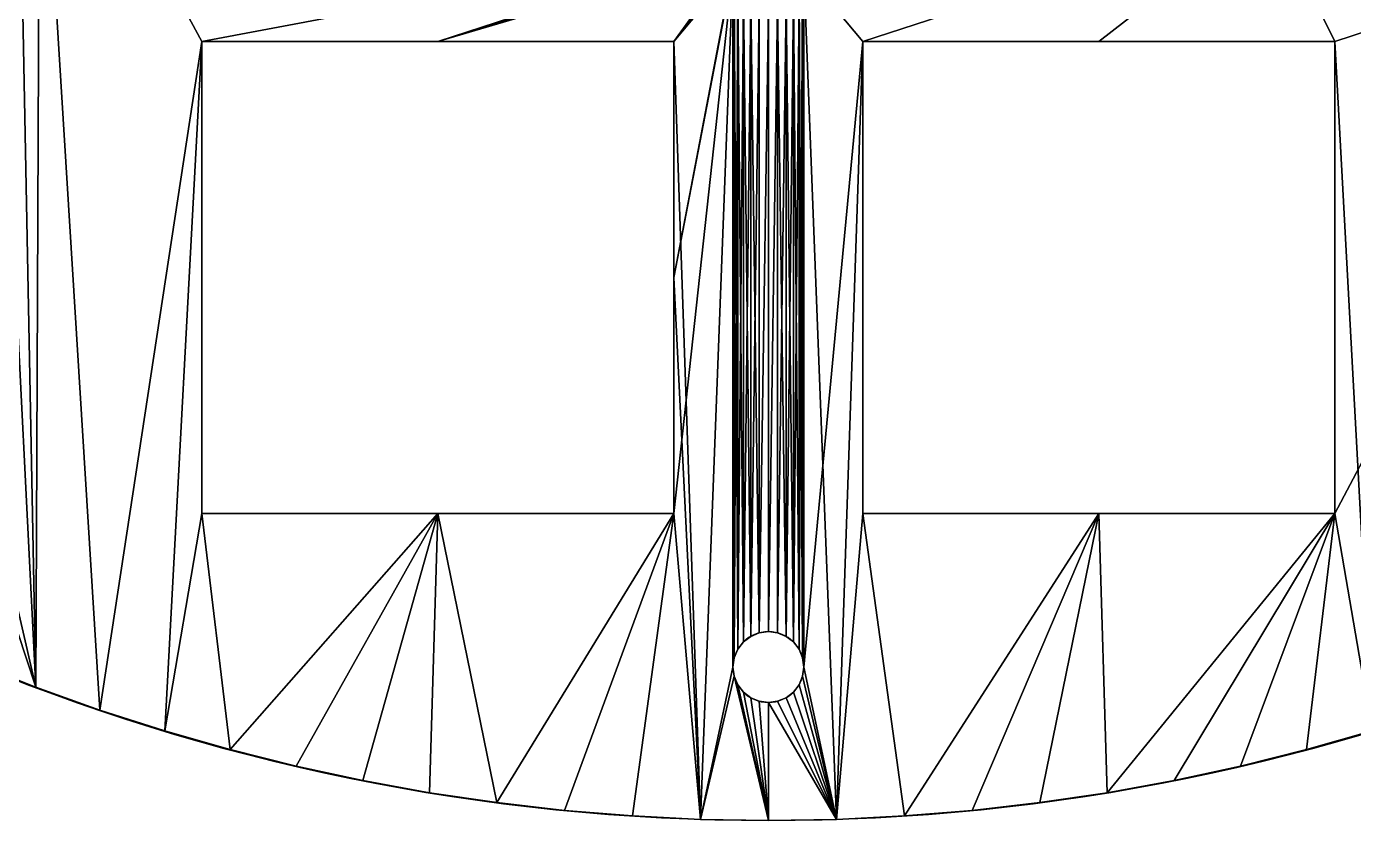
# Model space of a CAD drawing. Extents: x -88 to 88, y -88 to 88.
# Drawn here: x -31.4 to 24.8, y -88.1 to -54.5 of the extents above; entities that cross this region are included whole.
import ezdxf

# ---------------------------------------------------------------- set-up
doc = ezdxf.new("R2010")
doc.units = 0
doc.header["$MEASUREMENT"] = 0
doc.layers.get('0').update_dxf_attribs({"color": 13, "linetype": 'CONTINUOUS'})

# ---------------------------------------------------------------- blocks, each defined once
blk = doc.blocks.new('FUFO_S-1')
for p, q in [((64.1, 13), (64.1, 33)), ((64.1, 33), (64.1, 33, 2)), ((64.1, 13, 2), (64.1, 33, 2)), ((64.1, 33), (74.1, 33)), ((64.1, 33, 2), (74.1, 33, 2)), ((74.1, 33), (74.1, 33, 2)), ((84.1, 33, 2), (74.1, 33, 2)), ((84.1, 33), (74.1, 33)), ((84.1, 33, 2), (84.1, 23, 2)), ((84.1, 33), (84.1, 33, 2)), ((84.1, 33), (84.1, 23)), ((92.1, 33), (92.1, 33, 2)), ((92.1, 33, 2), (92.1, 13, 2)), ((92.1, 33), (92.1, 13)), ((92.1, 33, 2), (102.1, 33, 2)), ((92.1, 33), (102.1, 33)), ((102.1, 33, 2), (112.1, 33, 2)), ((102.1, 33), (102.1, 33, 2)), ((102.1, 33), (112.1, 33)), ((112.1, 33), (112.1, 13)), ((112.1, 33, 2), (112.1, 13, 2)), ((112.1, 33), (112.1, 33, 2)), ((84.1, 23, 2), (84.1, 23)), ((84.1, 23, 2), (84.1, 13, 2)), ((84.1, 23), (84.1, 13)), ((64.1, 13), (64.1, 13, 2)), ((74.1, 13, 2), (64.1, 13, 2)), ((74.1, 13), (64.1, 13)), ((74.1, 13), (74.1, 13, 2)), ((84.1, 13, 2), (74.1, 13, 2)), ((84.1, 13), (74.1, 13)), ((84.1, 13), (84.1, 13, 2)), ((92.1, 13), (92.1, 13, 2)), ((92.1, 13, 2), (102.1, 13, 2)), ((92.1, 13), (102.1, 13)), ((112.1, 13), (102.1, 13)), ((102.1, 13), (102.1, 13, 2)), ((112.1, 13, 2), (102.1, 13, 2)), ((112.1, 13), (112.1, 13, 2)), ((87.712, 7.949), (87.712, 7.949, 2)), ((88.1, 8), (88.1, 8, 2)), ((88.488, 7.949), (88.488, 7.949, 2)), ((87.039, 7.561), (87.039, 7.561, 2)), ((87.35, 7.799), (87.35, 7.799, 2)), ((88.85, 7.799), (88.85, 7.799, 2)), ((89.161, 7.561), (89.161, 7.561, 2)), ((86.651, 6.888), (86.651, 6.888, 2)), ((86.801, 7.25), (86.801, 7.25, 2)), ((89.399, 7.25), (89.399, 7.25, 2)), ((89.549, 6.888), (89.549, 6.888, 2)), ((86.6, 6.5), (86.6, 6.5, 2)), ((89.6, 6.5), (89.6, 6.5, 2)), ((57.067, 5.647), (57.067, 5.647, 2)), ((86.651, 6.112), (86.651, 6.112, 2)), ((86.801, 5.75), (86.801, 5.75, 2)), ((89.399, 5.75), (89.399, 5.75, 2)), ((89.549, 6.112), (89.549, 6.112, 2)), ((87.039, 5.439), (87.039, 5.439, 2)), ((87.35, 5.201), (87.35, 5.201, 2)), ((88.85, 5.201), (88.85, 5.201, 2)), ((89.161, 5.439), (89.161, 5.439, 2)), ((59.781, 4.675), (59.781, 4.675, 2)), ((87.712, 5.051), (87.712, 5.051, 2)), ((88.1, 5), (88.1, 5, 2)), ((88.488, 5.051), (88.488, 5.051, 2)), ((62.526, 3.794), (62.526, 3.794, 2)), ((65.298, 3.002), (65.298, 3.002, 2)), ((110.902, 3.002), (110.902, 3.002, 2)), ((68.095, 2.301), (68.095, 2.301, 2)), ((108.105, 2.301), (108.105, 2.301, 2)), ((70.913, 1.693), (70.913, 1.693, 2)), ((105.287, 1.693), (105.287, 1.693, 2)), ((73.749, 1.177), (73.749, 1.177, 2)), ((102.451, 1.177), (102.451, 1.177, 2)), ((76.601, 0.754), (76.601, 0.754, 2)), ((99.599, 0.754), (99.599, 0.754, 2)), ((79.465, 0.424), (79.465, 0.424, 2)), ((82.338, 0.189), (82.338, 0.189, 2)), ((85.217, 0.047), (85.217, 0.047, 2)), ((88.1, 0), (88.1, 0, 2)), ((90.983, 0.047), (90.983, 0.047, 2)), ((93.862, 0.189), (93.862, 0.189, 2)), ((96.735, 0.424), (96.735, 0.424, 2))]:
    blk.add_line(p, q)
at = {"extrusion": (0, 0, -1)}
for centre, radius in [((-88.1, 88.1), 88.1), ((-88.1, 88.1, -2), 88.1), ((-88.1, 6.5, -2), 1.5), ((-88.1, 6.5), 1.5)]:
    blk.add_circle(centre, radius, dxfattribs=at)
mesh = blk.add_polyface()
corners = [(141.732, 18.206), (141.709, 121.267), (143.2, 112.1), (163.709, 121.267), (163.2, 112.1), (143.2, 64.1), (143.2, 102.1), (143.2, 92.1), (163.2, 92.1), (163.2, 102.1), (95.172, 109.31), (97.259, 99.093), (97.208, 98.705), (97.409, 99.455), (97.648, 99.766), (97.959, 100.004), (102.234, 102.23), (98.32, 100.154), (98.709, 100.205), (99.097, 100.154), (99.459, 100.004), (99.769, 99.765), (100.007, 99.455), (100.157, 99.093), (100.208, 98.705), (51.325, 139.004), (97.647, 97.644), (139.02, 51.336), (97.409, 97.955), (81.028, 123.45), (88.1, 116.38), (97.259, 98.317), (130.531, 118.958), (141.533, 121.444), (138.7, 88.1), (137.605, 66.89), (138.751, 88.488), (138.901, 88.85), (139.139, 89.161), (139.45, 89.399), (139.812, 89.549), (140.2, 89.6), (140.588, 89.549), (140.95, 89.399), (141.261, 89.161), (141.499, 88.85), (141.649, 88.488), (141.7, 88.1)]
mesh.append_faces([[corners[k] for k in face] for face in [(4, 8, 9)]], dxfattribs={"vtx0": -1})
mesh.append_faces([[corners[k] for k in face] for face in [(2, 3, 4), (11, 10, 13), (13, 10, 14), (14, 10, 15), (15, 16, 17), (17, 16, 18), (18, 16, 19), (19, 16, 20), (20, 16, 21), (21, 16, 22), (22, 16, 23), (23, 16, 24), (25, 26, 27), (28, 30, 31), (31, 10, 12), (32, 34, 35), (34, 33, 36), (36, 33, 37), (37, 33, 38), (38, 33, 39), (39, 33, 40), (40, 33, 41), (41, 33, 42), (42, 33, 43), (43, 33, 44), (44, 33, 45), (45, 33, 46), (46, 1, 47)]], dxfattribs={"vtx0": -1, "vtx1": -1})
mesh.append_faces([[corners[k] for k in face] for face in [(0, 1, 2), (27, 24, 16), (32, 33, 34)]], dxfattribs={"vtx0": -1, "vtx1": -1, "vtx2": -1})
mesh.append_faces([[corners[k] for k in face] for face in [(2, 1, 3), (5, 2, 6), (5, 6, 7), (10, 11, 12), (15, 10, 16), (28, 29, 30), (31, 30, 10), (46, 33, 1)]], dxfattribs={"vtx0": -1, "vtx2": -1})
mesh = blk.add_polyface()
corners = [(86.6, 36, 2), (86.651, 6.888, 2), (86.651, 35.612, 2), (37.18, 124.864, 2), (78.553, 78.556, 2), (124.88, 37.192, 2), (78.242, 78.794, 2), (59.813, 88.098, 2), (77.88, 78.944, 2), (77.492, 78.995, 2), (77.104, 78.944, 2), (76.742, 78.794, 2), (76.431, 78.556, 2), (76.193, 78.245, 2), (73.956, 73.96, 2), (76.043, 77.884, 2), (75.992, 77.495, 2), (76.043, 77.107, 2), (76.193, 76.745, 2), (81.028, 66.89, 2), (76.431, 76.435, 2), (76.741, 76.196, 2), (77.103, 76.046, 2), (77.491, 75.995, 2), (77.88, 76.046, 2), (78.241, 76.196, 2), (78.552, 76.434, 2), (78.791, 76.745, 2), (78.941, 77.107, 2), (78.992, 77.495, 2), (55.65, 33.776, 2), (57.067, 5.647, 2), (56.276, 46.644, 2), (57.24, 45.68, 2), (59.781, 4.675, 2), (64.1, 33, 2), (87.712, 37.449, 2), (88.1, 37.5, 2), (109.317, 38.61, 2), (74.1, 33, 2), (87.35, 37.299, 2), (87.039, 37.061, 2), (86.801, 36.75, 2), (84.1, 33, 2), (86.651, 36.388, 2), (45.667, 57.244, 2), (54.741, 34.685, 2), (52.739, 50.178, 2)]
mesh.append_faces([[corners[k] for k in face] for face in [(0, 1, 2), (3, 4, 5), (6, 7, 8), (8, 7, 9), (9, 7, 10), (10, 7, 11), (11, 7, 12), (12, 7, 13), (13, 14, 15), (15, 14, 16), (17, 14, 18), (18, 19, 20), (20, 19, 21), (21, 19, 22), (22, 19, 23), (23, 19, 24), (24, 19, 25), (25, 19, 26), (26, 19, 27), (27, 19, 28), (28, 19, 29), (32, 31, 33), (33, 37, 38), (36, 39, 40), (40, 39, 41), (41, 39, 42), (42, 43, 44), (44, 43, 0), (45, 46, 47), (47, 46, 32)]], dxfattribs={"vtx0": -1, "vtx1": -1})
mesh.append_faces([[corners[k] for k in face] for face in [(30, 31, 32), (33, 34, 35), (33, 35, 36)]], dxfattribs={"vtx0": -1, "vtx1": -1, "vtx2": -1})
mesh.append_faces([[corners[k] for k in face] for face in [(13, 7, 14), (14, 17, 16), (18, 14, 19), (33, 36, 37), (36, 35, 39), (42, 39, 43), (32, 46, 30)]], dxfattribs={"vtx0": -1, "vtx2": -1})
mesh = blk.add_polyface()
corners = [(57.067, 5.647), (56.276, 46.644), (57.24, 45.68), (59.781, 4.675), (64.1, 33), (87.712, 37.449), (88.1, 37.5), (109.317, 38.61), (74.1, 33), (87.35, 37.299), (87.039, 37.061), (86.801, 36.75), (84.1, 33), (86.651, 36.388), (84.1, 23), (86.6, 36), (78.553, 78.556), (37.18, 124.864), (124.88, 37.192), (52.739, 95.17), (78.242, 78.794), (59.813, 88.098), (77.88, 78.944), (77.492, 78.995), (77.104, 78.944), (76.742, 78.794), (76.431, 78.556), (76.193, 78.245), (73.956, 73.96), (76.043, 77.884), (75.992, 77.495), (54.741, 34.685), (52.739, 50.178), (55.65, 33.776), (55.65, 11.776), (76.193, 76.745), (81.028, 66.89), (76.043, 77.107), (76.431, 76.435), (76.741, 76.196), (77.103, 76.046), (77.491, 75.995), (77.88, 76.046), (78.241, 76.196), (78.552, 76.434), (78.791, 76.745), (78.941, 77.107), (78.992, 77.495)]
mesh.append_faces([[corners[k] for k in face] for face in [(5, 2, 6), (4, 5, 8), (8, 11, 12), (12, 13, 14), (19, 20, 21), (21, 27, 28), (31, 1, 33), (33, 1, 34), (28, 35, 36), (35, 28, 37), (37, 28, 30)]], dxfattribs={"vtx0": -1, "vtx1": -1})
mesh.append_faces([[corners[k] for k in face] for face in [(3, 2, 4), (4, 2, 5)]], dxfattribs={"vtx0": -1, "vtx1": -1, "vtx2": -1})
mesh.append_faces([[corners[k] for k in face] for face in [(0, 1, 2), (6, 2, 7), (8, 5, 9), (8, 9, 10), (8, 10, 11), (12, 11, 13), (14, 13, 15), (16, 17, 18), (21, 20, 22), (21, 22, 23), (21, 23, 24), (21, 24, 25), (21, 25, 26), (21, 26, 27), (28, 27, 29), (28, 29, 30), (31, 32, 1), (36, 35, 38), (36, 38, 39), (36, 39, 40), (36, 40, 41), (36, 41, 42), (36, 42, 43), (36, 43, 44), (36, 44, 45), (36, 45, 46), (36, 46, 47)]], dxfattribs={"vtx0": -1, "vtx2": -1})
mesh = blk.add_polyface()
corners = [(89.161, 34.939, 2), (89.399, 7.25, 2), (89.399, 35.25, 2), (89.549, 6.888, 2), (89.549, 35.612, 2), (89.6, 6.5, 2), (89.6, 36, 2), (124.88, 37.192, 2), (78.553, 78.556, 2), (78.791, 78.245, 2), (78.941, 77.883, 2), (78.992, 77.495, 2), (81.028, 66.89, 2), (88.1, 59.82, 2), (95.172, 52.75, 2), (109.317, 38.61, 2), (112.1, 33, 2), (127.066, 9.086, 2), (129.123, 37.193, 2), (129.63, 10.403, 2), (136.156, 38.998, 2), (139.021, 47.094, 2), (132.15, 11.803, 2), (136.105, 38.61, 2), (137.046, 14.848, 2), (136.157, 38.222, 2), (97.647, 97.644, 2), (139.02, 51.336, 2), (97.958, 97.406, 2), (98.32, 97.256, 2), (98.708, 97.205, 2), (99.096, 97.256, 2), (99.458, 97.406, 2), (99.769, 97.644, 2), (100.007, 97.955, 2), (100.157, 98.316, 2), (100.208, 98.705, 2), (102.234, 102.23, 2), (109.309, 95.178, 2), (116.389, 88.102, 2), (123.413, 81.078, 2), (123.461, 81.03, 2), (130.533, 73.96, 2), (137.605, 66.89, 2), (88.1, 37.5, 2), (88.488, 37.449, 2), (88.85, 37.299, 2), (89.161, 37.061, 2), (89.399, 36.75, 2), (89.549, 36.388, 2), (92.1, 33, 2), (102.1, 33, 2)]
mesh.append_faces([[corners[k] for k in face] for face in [(0, 1, 2), (2, 3, 4), (4, 5, 6), (7, 17, 18), (18, 20, 21), (20, 22, 23), (23, 24, 25), (26, 27, 28), (28, 27, 29), (29, 27, 30), (30, 27, 31), (31, 27, 32), (32, 27, 33), (33, 27, 34), (34, 27, 35), (35, 27, 36), (37, 27, 38), (38, 27, 39), (39, 27, 40), (40, 27, 41), (41, 27, 42), (42, 27, 43)]], dxfattribs={"vtx0": -1, "vtx1": -1})
mesh.append_faces([[corners[k] for k in face] for face in [(7, 11, 12), (7, 15, 16), (18, 19, 20), (15, 6, 50)]], dxfattribs={"vtx0": -1, "vtx1": -1, "vtx2": -1})
mesh.append_faces([[corners[k] for k in face] for face in [(7, 8, 9), (7, 9, 10), (7, 10, 11), (7, 12, 13), (7, 13, 14), (7, 14, 15), (15, 44, 45), (15, 45, 46), (15, 46, 47), (15, 47, 48), (15, 48, 49), (15, 49, 6), (15, 50, 51), (15, 51, 16)]], dxfattribs={"vtx0": -1, "vtx2": -1})
mesh = blk.add_polyface()
corners = [(89.399, 7.25), (89.399, 35.25), (89.549, 35.612), (89.549, 6.888), (89.6, 36), (137.046, 14.848), (136.105, 38.61), (136.157, 38.222), (88.1, 37.5), (109.317, 38.61), (88.488, 37.449), (88.85, 37.299), (89.161, 37.061), (89.399, 36.75), (89.549, 36.388), (92.1, 33), (102.1, 33), (112.1, 33), (139.02, 51.336), (97.647, 97.644), (97.958, 97.406), (98.32, 97.256), (98.708, 97.205), (99.096, 97.256), (99.458, 97.406), (99.769, 97.644), (100.007, 97.955), (100.157, 98.316), (100.208, 98.705), (102.234, 102.23), (109.309, 95.178), (116.389, 88.102), (123.413, 81.078), (123.461, 81.03), (130.533, 73.96), (137.605, 66.89), (78.553, 78.556), (124.88, 37.192), (78.791, 78.245), (78.941, 77.883), (78.992, 77.495), (81.028, 66.89), (88.1, 59.82), (95.172, 52.75), (112.1, 13), (127.066, 9.086), (129.123, 37.193), (129.63, 10.403), (136.156, 38.998), (139.021, 47.094), (132.15, 11.803)]
mesh.append_faces([[corners[k] for k in face] for face in [(8, 9, 10), (10, 9, 11), (11, 9, 12), (12, 9, 13), (13, 9, 14), (14, 9, 4), (15, 9, 16), (16, 9, 17), (36, 37, 38), (38, 37, 39), (39, 37, 40), (41, 37, 42), (42, 37, 43), (43, 37, 9), (17, 37, 44)]], dxfattribs={"vtx0": -1, "vtx1": -1})
mesh.append_faces([[corners[k] for k in face] for face in [(4, 9, 15), (40, 37, 41), (9, 37, 17), (47, 46, 48)]], dxfattribs={"vtx0": -1, "vtx1": -1, "vtx2": -1})
mesh.append_faces([[corners[k] for k in face] for face in [(0, 1, 2), (3, 2, 4), (5, 6, 7), (18, 19, 20), (18, 20, 21), (18, 21, 22), (18, 22, 23), (18, 23, 24), (18, 24, 25), (18, 25, 26), (18, 26, 27), (18, 27, 28), (18, 29, 30), (18, 30, 31), (18, 31, 32), (18, 32, 33), (18, 33, 34), (18, 34, 35), (45, 37, 46), (48, 46, 49), (50, 48, 6)]], dxfattribs={"vtx0": -1, "vtx2": -1})
mesh = blk.add_polyface()
corners = [(85.217, 0.047), (86.651, 6.112), (88.1, 0), (86.6, 6.5), (86.6, 36), (86.801, 5.75), (87.039, 5.439), (87.35, 5.201), (87.712, 5.051), (88.1, 5), (86.651, 35.612), (86.651, 6.888), (86.801, 35.25), (86.801, 7.25), (87.039, 34.939), (87.039, 7.561), (87.35, 34.701), (87.35, 7.799), (87.712, 34.551), (87.712, 7.949), (88.1, 34.5), (88.1, 8), (49.134, 9.086), (54.741, 12.685), (51.741, 7.853), (54.386, 6.706), (57.067, 5.647), (55.65, 11.776), (56.276, 46.644), (57.24, 45.68), (59.781, 4.675), (64.1, 33), (62.526, 3.794), (84.1, 23), (84.1, 13), (64.1, 13), (65.298, 3.002), (74.1, 13), (68.095, 2.301), (70.913, 1.693), (73.749, 1.177), (76.601, 0.754), (79.465, 0.424), (82.338, 0.189)]
mesh.append_faces([[corners[k] for k in face] for face in [(0, 1, 2), (1, 0, 3), (10, 3, 4), (3, 10, 11), (11, 12, 13), (13, 14, 15), (15, 16, 17), (17, 18, 19), (19, 20, 21), (22, 23, 24), (24, 23, 25), (25, 23, 26), (26, 29, 30), (30, 31, 32), (33, 4, 34), (32, 35, 36), (35, 32, 31), (36, 37, 38), (38, 37, 39), (39, 37, 40), (40, 37, 41), (41, 34, 42), (42, 34, 43), (43, 34, 0)]], dxfattribs={"vtx0": -1, "vtx1": -1})
mesh.append_faces([[corners[k] for k in face] for face in [(3, 0, 4), (26, 27, 28), (34, 4, 0)]], dxfattribs={"vtx0": -1, "vtx1": -1, "vtx2": -1})
mesh.append_faces([[corners[k] for k in face] for face in [(2, 1, 5), (2, 5, 6), (2, 6, 7), (2, 7, 8), (2, 8, 9), (11, 10, 12), (13, 12, 14), (15, 14, 16), (17, 16, 18), (19, 18, 20), (26, 23, 27), (36, 35, 37), (41, 37, 34)]], dxfattribs={"vtx0": -1, "vtx2": -1})
mesh = blk.add_polyface()
corners = [(85.217, 0.047, 2), (86.651, 6.112, 2), (86.6, 6.5, 2), (88.1, 0, 2), (86.801, 5.75, 2), (87.039, 5.439, 2), (87.35, 5.201, 2), (87.712, 5.051, 2), (88.1, 5, 2), (86.651, 6.888, 2), (86.6, 36, 2), (86.651, 35.612, 2), (86.801, 7.25, 2), (86.801, 35.25, 2), (87.039, 7.561, 2), (87.039, 34.939, 2), (87.35, 7.799, 2), (87.35, 34.701, 2), (87.712, 7.949, 2), (87.712, 34.551, 2), (88.1, 34.5, 2), (88.1, 8, 2), (65.298, 3.002, 2), (64.1, 13, 2), (62.526, 3.794, 2), (74.1, 13, 2), (68.095, 2.301, 2), (70.913, 1.693, 2), (73.749, 1.177, 2), (76.601, 0.754, 2), (84.1, 13, 2), (79.465, 0.424, 2), (82.338, 0.189, 2), (84.1, 23, 2), (84.1, 33, 2), (54.741, 12.685, 2), (49.134, 9.086, 2), (51.741, 7.853, 2), (54.386, 6.706, 2), (57.067, 5.647, 2), (55.65, 11.776, 2), (55.65, 33.776, 2), (57.24, 45.68, 2), (59.781, 4.675, 2), (64.1, 33, 2)]
mesh.append_faces([[corners[k] for k in face] for face in [(1, 3, 4), (4, 3, 5), (5, 3, 6), (6, 3, 7), (7, 3, 8), (9, 10, 2), (11, 12, 13), (13, 14, 15), (15, 16, 17), (17, 18, 19), (19, 18, 20), (22, 23, 24), (23, 22, 25), (25, 29, 30), (30, 0, 33), (33, 0, 34), (35, 39, 40), (40, 39, 41), (44, 24, 23)]], dxfattribs={"vtx0": -1, "vtx1": -1})
mesh.append_faces([[corners[k] for k in face] for face in [(10, 34, 0), (10, 0, 2)]], dxfattribs={"vtx0": -1, "vtx1": -1, "vtx2": -1})
mesh.append_faces([[corners[k] for k in face] for face in [(0, 1, 2), (1, 0, 3), (11, 9, 12), (13, 12, 14), (15, 14, 16), (17, 16, 18), (20, 18, 21), (25, 22, 26), (25, 26, 27), (25, 27, 28), (25, 28, 29), (30, 29, 31), (30, 31, 32), (30, 32, 0), (35, 36, 37), (35, 37, 38), (35, 38, 39), (42, 39, 43), (44, 43, 24)]], dxfattribs={"vtx0": -1, "vtx2": -1})
mesh = blk.add_polyface()
corners = [(88.1, 5, 2), (88.1, 0, 2), (90.983, 0.047, 2), (88.488, 5.051, 2), (88.85, 5.201, 2), (89.161, 5.439, 2), (89.399, 5.75, 2), (89.549, 6.112, 2), (89.6, 6.5, 2), (89.6, 36, 2), (88.1, 34.5, 2), (88.1, 8, 2), (88.488, 34.551, 2), (88.488, 7.949, 2), (88.85, 7.799, 2), (88.85, 34.701, 2), (89.161, 7.561, 2), (89.161, 34.939, 2), (89.399, 7.25, 2), (89.399, 35.25, 2), (89.549, 6.888, 2), (89.549, 35.612, 2), (124.88, 37.192, 2), (112.1, 33, 2), (113.674, 3.794, 2), (116.419, 4.675, 2), (119.133, 5.647, 2), (121.814, 6.706, 2), (124.459, 7.853, 2), (127.066, 9.086, 2), (129.123, 37.193, 2), (129.63, 10.403, 2), (136.156, 38.998, 2), (132.15, 11.803, 2), (136.105, 38.61, 2), (134.623, 13.285, 2), (137.046, 14.848, 2), (92.1, 33, 2), (92.1, 13, 2), (93.862, 0.189, 2), (102.1, 13, 2), (96.735, 0.424, 2), (99.599, 0.754, 2), (102.451, 1.177, 2), (112.1, 13, 2), (105.287, 1.693, 2), (108.105, 2.301, 2), (110.902, 3.002, 2)]
mesh.append_faces([[corners[k] for k in face] for face in [(0, 2, 3), (3, 2, 4), (4, 2, 5), (5, 2, 6), (6, 2, 7), (7, 2, 8), (10, 11, 12), (12, 14, 15), (15, 16, 17), (36, 34, 35), (37, 2, 38), (39, 38, 2), (38, 39, 40), (40, 43, 44), (44, 24, 23)]], dxfattribs={"vtx0": -1, "vtx1": -1})
mesh.append_faces([[corners[k] for k in face] for face in [(8, 2, 9), (22, 23, 24), (37, 9, 2)]], dxfattribs={"vtx0": -1, "vtx1": -1, "vtx2": -1})
mesh.append_faces([[corners[k] for k in face] for face in [(0, 1, 2), (12, 11, 13), (12, 13, 14), (15, 14, 16), (17, 16, 18), (19, 18, 20), (21, 20, 8), (22, 24, 25), (22, 25, 26), (22, 26, 27), (22, 27, 28), (22, 28, 29), (30, 29, 31), (32, 31, 33), (34, 33, 35), (40, 39, 41), (40, 41, 42), (40, 42, 43), (44, 43, 45), (44, 45, 46), (44, 46, 47), (44, 47, 24)]], dxfattribs={"vtx0": -1, "vtx2": -1})
mesh = blk.add_polyface()
corners = [(88.1, 0), (88.1, 5), (90.983, 0.047), (88.488, 5.051), (88.85, 5.201), (89.161, 5.439), (89.399, 5.75), (89.549, 6.112), (89.6, 6.5), (88.1, 8), (88.1, 34.5), (88.488, 34.551), (88.488, 7.949), (88.85, 34.701), (88.85, 7.799), (89.161, 34.939), (89.161, 7.561), (89.399, 35.25), (89.399, 7.25), (89.549, 35.612), (89.549, 6.888), (89.6, 36), (136.105, 38.61), (137.046, 14.848), (134.623, 13.285), (92.1, 13), (93.862, 0.189), (92.1, 33), (102.1, 13), (96.735, 0.424), (99.599, 0.754), (102.451, 1.177), (112.1, 13), (105.287, 1.693), (108.105, 2.301), (110.902, 3.002), (113.674, 3.794), (124.88, 37.192), (116.419, 4.675), (119.133, 5.647), (121.814, 6.706), (124.459, 7.853), (127.066, 9.086), (129.123, 37.193), (129.63, 10.403), (136.156, 38.998), (132.15, 11.803)]
mesh.append_faces([[corners[k] for k in face] for face in [(0, 1, 2), (9, 11, 12), (12, 13, 14), (14, 15, 16), (16, 17, 18), (18, 19, 20), (20, 21, 8), (2, 25, 26), (25, 2, 27), (26, 28, 29), (29, 28, 30), (30, 28, 31), (31, 32, 33), (33, 32, 34), (34, 32, 35), (35, 32, 36), (36, 37, 38), (38, 37, 39), (39, 37, 40), (40, 37, 41), (41, 37, 42), (42, 43, 44), (44, 45, 46), (46, 22, 24)]], dxfattribs={"vtx0": -1, "vtx1": -1})
mesh.append_faces([[corners[k] for k in face] for face in [(21, 27, 8), (8, 27, 2), (32, 37, 36)]], dxfattribs={"vtx0": -1, "vtx1": -1, "vtx2": -1})
mesh.append_faces([[corners[k] for k in face] for face in [(2, 1, 3), (2, 3, 4), (2, 4, 5), (2, 5, 6), (2, 6, 7), (2, 7, 8), (9, 10, 11), (12, 11, 13), (14, 13, 15), (16, 15, 17), (22, 23, 24), (26, 25, 28), (31, 28, 32)]], dxfattribs={"vtx0": -1, "vtx2": -1})
mesh = blk.add_polyface()
corners = [(64.1, 33), (64.1, 13, 2), (64.1, 13), (64.1, 33, 2)]
mesh.append_faces([[corners[k] for k in face] for face in [(0, 1, 2), (1, 0, 3)]], dxfattribs={"vtx0": -1})
mesh = blk.add_polyface()
corners = [(74.1, 33, 2), (64.1, 33), (74.1, 33), (64.1, 33, 2)]
mesh.append_faces([[corners[k] for k in face] for face in [(0, 1, 2), (1, 0, 3)]], dxfattribs={"vtx0": -1})
mesh = blk.add_polyface()
corners = [(84.1, 33, 2), (74.1, 33), (84.1, 33), (74.1, 33, 2)]
mesh.append_faces([[corners[k] for k in face] for face in [(0, 1, 2), (1, 0, 3)]], dxfattribs={"vtx0": -1})
mesh = blk.add_polyface()
corners = [(84.1, 33, 2), (84.1, 23), (84.1, 23, 2), (84.1, 33)]
mesh.append_faces([[corners[k] for k in face] for face in [(0, 1, 2), (1, 0, 3)]], dxfattribs={"vtx0": -1})
mesh = blk.add_polyface()
corners = [(92.1, 33), (92.1, 13, 2), (92.1, 13), (92.1, 33, 2)]
mesh.append_faces([[corners[k] for k in face] for face in [(0, 1, 2), (1, 0, 3)]], dxfattribs={"vtx0": -1})
mesh = blk.add_polyface()
corners = [(102.1, 33, 2), (92.1, 33), (102.1, 33), (92.1, 33, 2)]
mesh.append_faces([[corners[k] for k in face] for face in [(0, 1, 2), (1, 0, 3)]], dxfattribs={"vtx0": -1})
mesh = blk.add_polyface()
corners = [(112.1, 33, 2), (102.1, 33), (112.1, 33), (102.1, 33, 2)]
mesh.append_faces([[corners[k] for k in face] for face in [(0, 1, 2), (1, 0, 3)]], dxfattribs={"vtx0": -1})
mesh = blk.add_polyface()
corners = [(112.1, 33, 2), (112.1, 13), (112.1, 13, 2), (112.1, 33)]
mesh.append_faces([[corners[k] for k in face] for face in [(0, 1, 2), (1, 0, 3)]], dxfattribs={"vtx0": -1})
mesh = blk.add_polyface()
corners = [(84.1, 23, 2), (84.1, 13), (84.1, 13, 2), (84.1, 23)]
mesh.append_faces([[corners[k] for k in face] for face in [(0, 1, 2), (1, 0, 3)]], dxfattribs={"vtx0": -1})
mesh = blk.add_polyface()
corners = [(64.1, 13, 2), (74.1, 13), (64.1, 13), (74.1, 13, 2)]
mesh.append_faces([[corners[k] for k in face] for face in [(0, 1, 2), (1, 0, 3)]], dxfattribs={"vtx0": -1})
mesh = blk.add_polyface()
corners = [(74.1, 13, 2), (84.1, 13), (74.1, 13), (84.1, 13, 2)]
mesh.append_faces([[corners[k] for k in face] for face in [(0, 1, 2), (1, 0, 3)]], dxfattribs={"vtx0": -1})
mesh = blk.add_polyface()
corners = [(92.1, 13, 2), (102.1, 13), (92.1, 13), (102.1, 13, 2)]
mesh.append_faces([[corners[k] for k in face] for face in [(0, 1, 2), (1, 0, 3)]], dxfattribs={"vtx0": -1})
mesh = blk.add_polyface()
corners = [(102.1, 13, 2), (112.1, 13), (102.1, 13), (112.1, 13, 2)]
mesh.append_faces([[corners[k] for k in face] for face in [(0, 1, 2), (1, 0, 3)]], dxfattribs={"vtx0": -1})
mesh = blk.add_polyface()
corners = [(87.712, 7.949, 2), (87.35, 7.799), (87.712, 7.949), (87.35, 7.799, 2)]
mesh.append_faces([[corners[k] for k in face] for face in [(0, 1, 2), (1, 0, 3)]], dxfattribs={"vtx0": -1})
mesh = blk.add_polyface()
corners = [(88.1, 8, 2), (87.712, 7.949), (88.1, 8), (87.712, 7.949, 2)]
mesh.append_faces([[corners[k] for k in face] for face in [(0, 1, 2), (1, 0, 3)]], dxfattribs={"vtx0": -1})
mesh = blk.add_polyface()
corners = [(88.488, 7.949, 2), (88.1, 8), (88.488, 7.949), (88.1, 8, 2)]
mesh.append_faces([[corners[k] for k in face] for face in [(0, 1, 2), (1, 0, 3)]], dxfattribs={"vtx0": -1})
mesh = blk.add_polyface()
corners = [(88.85, 7.799, 2), (88.488, 7.949), (88.85, 7.799), (88.488, 7.949, 2)]
mesh.append_faces([[corners[k] for k in face] for face in [(0, 1, 2), (1, 0, 3)]], dxfattribs={"vtx0": -1})
mesh = blk.add_polyface()
corners = [(87.039, 7.561), (86.801, 7.25, 2), (86.801, 7.25), (87.039, 7.561, 2)]
mesh.append_faces([[corners[k] for k in face] for face in [(0, 1, 2), (1, 0, 3)]], dxfattribs={"vtx0": -1})
mesh = blk.add_polyface()
corners = [(87.35, 7.799, 2), (87.039, 7.561), (87.35, 7.799), (87.039, 7.561, 2)]
mesh.append_faces([[corners[k] for k in face] for face in [(0, 1, 2), (1, 0, 3)]], dxfattribs={"vtx0": -1})
mesh = blk.add_polyface()
corners = [(89.161, 7.561, 2), (88.85, 7.799), (89.161, 7.561), (88.85, 7.799, 2)]
mesh.append_faces([[corners[k] for k in face] for face in [(0, 1, 2), (1, 0, 3)]], dxfattribs={"vtx0": -1})
mesh = blk.add_polyface()
corners = [(89.161, 7.561, 2), (89.399, 7.25), (89.399, 7.25, 2), (89.161, 7.561)]
mesh.append_faces([[corners[k] for k in face] for face in [(0, 1, 2), (1, 0, 3)]], dxfattribs={"vtx0": -1})
mesh = blk.add_polyface()
corners = [(86.651, 6.888), (86.6, 6.5, 2), (86.6, 6.5), (86.651, 6.888, 2)]
mesh.append_faces([[corners[k] for k in face] for face in [(0, 1, 2), (1, 0, 3)]], dxfattribs={"vtx0": -1})
mesh = blk.add_polyface()
corners = [(86.801, 7.25), (86.651, 6.888, 2), (86.651, 6.888), (86.801, 7.25, 2)]
mesh.append_faces([[corners[k] for k in face] for face in [(0, 1, 2), (1, 0, 3)]], dxfattribs={"vtx0": -1})
mesh = blk.add_polyface()
corners = [(89.399, 7.25, 2), (89.549, 6.888), (89.549, 6.888, 2), (89.399, 7.25)]
mesh.append_faces([[corners[k] for k in face] for face in [(0, 1, 2), (1, 0, 3)]], dxfattribs={"vtx0": -1})
mesh = blk.add_polyface()
corners = [(89.549, 6.888, 2), (89.6, 6.5), (89.6, 6.5, 2), (89.549, 6.888)]
mesh.append_faces([[corners[k] for k in face] for face in [(0, 1, 2), (1, 0, 3)]], dxfattribs={"vtx0": -1})
mesh = blk.add_polyface()
corners = [(57.067, 5.647, 2), (54.386, 6.706), (57.067, 5.647), (54.386, 6.706, 2)]
mesh.append_faces([[corners[k] for k in face] for face in [(0, 1, 2), (1, 0, 3)]], dxfattribs={"vtx0": -1})
mesh = blk.add_polyface()
corners = [(86.6, 6.5), (86.651, 6.112, 2), (86.651, 6.112), (86.6, 6.5, 2)]
mesh.append_faces([[corners[k] for k in face] for face in [(0, 1, 2), (1, 0, 3)]], dxfattribs={"vtx0": -1})
mesh = blk.add_polyface()
corners = [(89.6, 6.5, 2), (89.549, 6.112), (89.549, 6.112, 2), (89.6, 6.5)]
mesh.append_faces([[corners[k] for k in face] for face in [(0, 1, 2), (1, 0, 3)]], dxfattribs={"vtx0": -1})
mesh = blk.add_polyface()
corners = [(59.781, 4.675, 2), (57.067, 5.647), (59.781, 4.675), (57.067, 5.647, 2)]
mesh.append_faces([[corners[k] for k in face] for face in [(0, 1, 2), (1, 0, 3)]], dxfattribs={"vtx0": -1})
mesh = blk.add_polyface()
corners = [(86.651, 6.112), (86.801, 5.75, 2), (86.801, 5.75), (86.651, 6.112, 2)]
mesh.append_faces([[corners[k] for k in face] for face in [(0, 1, 2), (1, 0, 3)]], dxfattribs={"vtx0": -1})
mesh = blk.add_polyface()
corners = [(86.801, 5.75), (87.039, 5.439, 2), (87.039, 5.439), (86.801, 5.75, 2)]
mesh.append_faces([[corners[k] for k in face] for face in [(0, 1, 2), (1, 0, 3)]], dxfattribs={"vtx0": -1})
mesh = blk.add_polyface()
corners = [(89.399, 5.75, 2), (89.161, 5.439), (89.161, 5.439, 2), (89.399, 5.75)]
mesh.append_faces([[corners[k] for k in face] for face in [(0, 1, 2), (1, 0, 3)]], dxfattribs={"vtx0": -1})
mesh = blk.add_polyface()
corners = [(89.549, 6.112, 2), (89.399, 5.75), (89.399, 5.75, 2), (89.549, 6.112)]
mesh.append_faces([[corners[k] for k in face] for face in [(0, 1, 2), (1, 0, 3)]], dxfattribs={"vtx0": -1})
mesh = blk.add_polyface()
corners = [(87.039, 5.439, 2), (87.35, 5.201), (87.039, 5.439), (87.35, 5.201, 2)]
mesh.append_faces([[corners[k] for k in face] for face in [(0, 1, 2), (1, 0, 3)]], dxfattribs={"vtx0": -1})
mesh = blk.add_polyface()
corners = [(87.35, 5.201, 2), (87.712, 5.051), (87.35, 5.201), (87.712, 5.051, 2)]
mesh.append_faces([[corners[k] for k in face] for face in [(0, 1, 2), (1, 0, 3)]], dxfattribs={"vtx0": -1})
mesh = blk.add_polyface()
corners = [(88.488, 5.051, 2), (88.85, 5.201), (88.488, 5.051), (88.85, 5.201, 2)]
mesh.append_faces([[corners[k] for k in face] for face in [(0, 1, 2), (1, 0, 3)]], dxfattribs={"vtx0": -1})
mesh = blk.add_polyface()
corners = [(88.85, 5.201, 2), (89.161, 5.439), (88.85, 5.201), (89.161, 5.439, 2)]
mesh.append_faces([[corners[k] for k in face] for face in [(0, 1, 2), (1, 0, 3)]], dxfattribs={"vtx0": -1})
mesh = blk.add_polyface()
corners = [(62.526, 3.794, 2), (59.781, 4.675), (62.526, 3.794), (59.781, 4.675, 2)]
mesh.append_faces([[corners[k] for k in face] for face in [(0, 1, 2), (1, 0, 3)]], dxfattribs={"vtx0": -1})
mesh = blk.add_polyface()
corners = [(87.712, 5.051, 2), (88.1, 5), (87.712, 5.051), (88.1, 5, 2)]
mesh.append_faces([[corners[k] for k in face] for face in [(0, 1, 2), (1, 0, 3)]], dxfattribs={"vtx0": -1})
mesh = blk.add_polyface()
corners = [(88.1, 5, 2), (88.488, 5.051), (88.1, 5), (88.488, 5.051, 2)]
mesh.append_faces([[corners[k] for k in face] for face in [(0, 1, 2), (1, 0, 3)]], dxfattribs={"vtx0": -1})
mesh = blk.add_polyface()
corners = [(65.298, 3.002, 2), (62.526, 3.794), (65.298, 3.002), (62.526, 3.794, 2)]
mesh.append_faces([[corners[k] for k in face] for face in [(0, 1, 2), (1, 0, 3)]], dxfattribs={"vtx0": -1})
mesh = blk.add_polyface()
corners = [(113.674, 3.794, 2), (110.902, 3.002), (113.674, 3.794), (110.902, 3.002, 2)]
mesh.append_faces([[corners[k] for k in face] for face in [(0, 1, 2), (1, 0, 3)]], dxfattribs={"vtx0": -1})
mesh = blk.add_polyface()
corners = [(68.095, 2.301, 2), (65.298, 3.002), (68.095, 2.301), (65.298, 3.002, 2)]
mesh.append_faces([[corners[k] for k in face] for face in [(0, 1, 2), (1, 0, 3)]], dxfattribs={"vtx0": -1})
mesh = blk.add_polyface()
corners = [(110.902, 3.002, 2), (108.105, 2.301), (110.902, 3.002), (108.105, 2.301, 2)]
mesh.append_faces([[corners[k] for k in face] for face in [(0, 1, 2), (1, 0, 3)]], dxfattribs={"vtx0": -1})
mesh = blk.add_polyface()
corners = [(70.913, 1.693, 2), (68.095, 2.301), (70.913, 1.693), (68.095, 2.301, 2)]
mesh.append_faces([[corners[k] for k in face] for face in [(0, 1, 2), (1, 0, 3)]], dxfattribs={"vtx0": -1})
mesh = blk.add_polyface()
corners = [(108.105, 2.301, 2), (105.287, 1.693), (108.105, 2.301), (105.287, 1.693, 2)]
mesh.append_faces([[corners[k] for k in face] for face in [(0, 1, 2), (1, 0, 3)]], dxfattribs={"vtx0": -1})
mesh = blk.add_polyface()
corners = [(73.749, 1.177, 2), (70.913, 1.693), (73.749, 1.177), (70.913, 1.693, 2)]
mesh.append_faces([[corners[k] for k in face] for face in [(0, 1, 2), (1, 0, 3)]], dxfattribs={"vtx0": -1})
mesh = blk.add_polyface()
corners = [(105.287, 1.693, 2), (102.451, 1.177), (105.287, 1.693), (102.451, 1.177, 2)]
mesh.append_faces([[corners[k] for k in face] for face in [(0, 1, 2), (1, 0, 3)]], dxfattribs={"vtx0": -1})
mesh = blk.add_polyface()
corners = [(76.601, 0.754, 2), (73.749, 1.177), (76.601, 0.754), (73.749, 1.177, 2)]
mesh.append_faces([[corners[k] for k in face] for face in [(0, 1, 2), (1, 0, 3)]], dxfattribs={"vtx0": -1})
mesh = blk.add_polyface()
corners = [(102.451, 1.177, 2), (99.599, 0.754), (102.451, 1.177), (99.599, 0.754, 2)]
mesh.append_faces([[corners[k] for k in face] for face in [(0, 1, 2), (1, 0, 3)]], dxfattribs={"vtx0": -1})
mesh = blk.add_polyface()
corners = [(79.465, 0.424, 2), (76.601, 0.754), (79.465, 0.424), (76.601, 0.754, 2)]
mesh.append_faces([[corners[k] for k in face] for face in [(0, 1, 2), (1, 0, 3)]], dxfattribs={"vtx0": -1})
mesh = blk.add_polyface()
corners = [(99.599, 0.754, 2), (96.735, 0.424), (99.599, 0.754), (96.735, 0.424, 2)]
mesh.append_faces([[corners[k] for k in face] for face in [(0, 1, 2), (1, 0, 3)]], dxfattribs={"vtx0": -1})
mesh = blk.add_polyface()
corners = [(82.338, 0.189, 2), (79.465, 0.424), (82.338, 0.189), (79.465, 0.424, 2)]
mesh.append_faces([[corners[k] for k in face] for face in [(0, 1, 2), (1, 0, 3)]], dxfattribs={"vtx0": -1})
mesh = blk.add_polyface()
corners = [(85.217, 0.047, 2), (82.338, 0.189), (85.217, 0.047), (82.338, 0.189, 2)]
mesh.append_faces([[corners[k] for k in face] for face in [(0, 1, 2), (1, 0, 3)]], dxfattribs={"vtx0": -1})
mesh = blk.add_polyface()
corners = [(88.1, 0, 2), (85.217, 0.047), (88.1, 0), (85.217, 0.047, 2)]
mesh.append_faces([[corners[k] for k in face] for face in [(0, 1, 2), (1, 0, 3)]], dxfattribs={"vtx0": -1})
mesh = blk.add_polyface()
corners = [(90.983, 0.047, 2), (88.1, 0), (90.983, 0.047), (88.1, 0, 2)]
mesh.append_faces([[corners[k] for k in face] for face in [(0, 1, 2), (1, 0, 3)]], dxfattribs={"vtx0": -1})
mesh = blk.add_polyface()
corners = [(93.862, 0.189, 2), (90.983, 0.047), (93.862, 0.189), (90.983, 0.047, 2)]
mesh.append_faces([[corners[k] for k in face] for face in [(0, 1, 2), (1, 0, 3)]], dxfattribs={"vtx0": -1})
mesh = blk.add_polyface()
corners = [(96.735, 0.424, 2), (93.862, 0.189), (96.735, 0.424), (93.862, 0.189, 2)]
mesh.append_faces([[corners[k] for k in face] for face in [(0, 1, 2), (1, 0, 3)]], dxfattribs={"vtx0": -1})

msp = doc.modelspace()

# ---------------------------------------------------------------- block references
msp.add_blockref('FUFO_S-1', (-88.1, -88.1))

doc.saveas('drawing.dxf')
